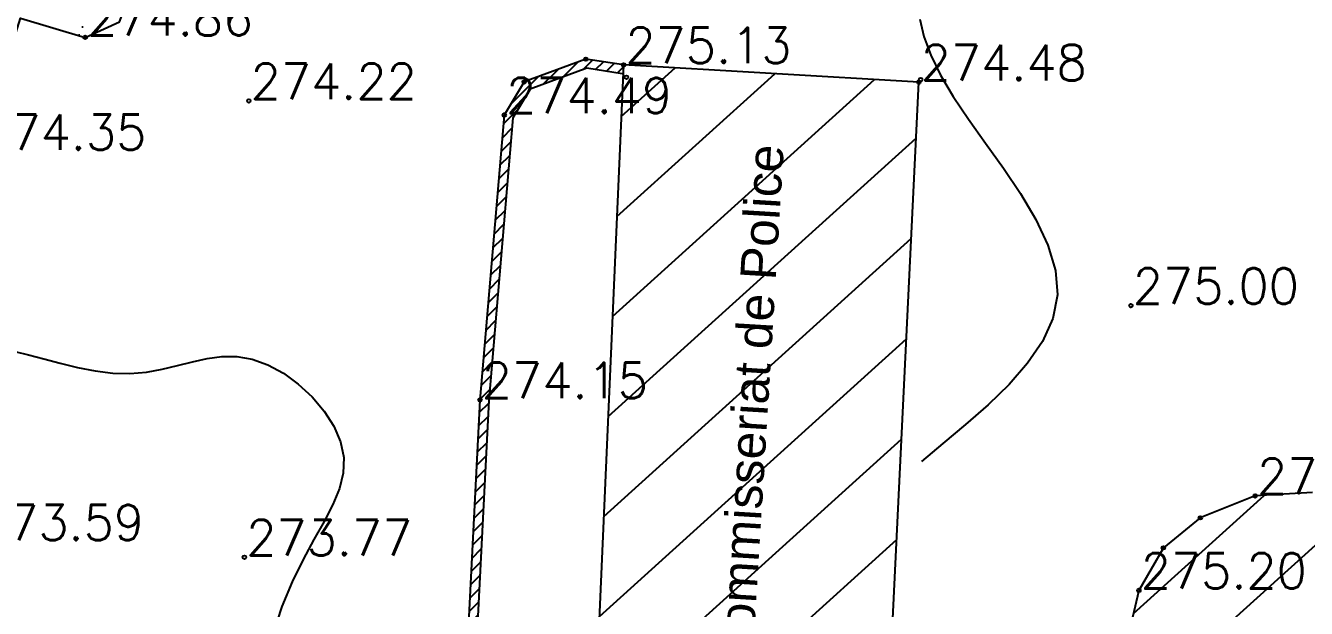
# Model space of a CAD drawing. Extents: x 524954 to 526204, y 9523489 to 9524010.
# Drawn here: x 525428.31 to 525464.29, y 9523619.31 to 9523635.68 of the extents above; entities that cross this region are included whole.
import ezdxf

# ---------------------------------------------------------------- set-up
doc = ezdxf.new("R2010")
doc.units = 0
doc.header["$PDMODE"] = 33
doc.header["$PDSIZE"] = 0.1
doc.linetypes.add('CACHE2', pattern=[4.7625, 3.175, -1.5875])
for name, color, linetype in [('Bati', 6, 'Continuous'), ('Bati_H', 1, 'Continuous'), ('Bord_Route_Existante', 6, 'Continuous'), ('Cloture', 7, 'Continuous'), ('CN_02_00', 4, 'Continuous'), ('CN_05_00', 6, 'Continuous'), ('Murs', 1, 'Continuous'), ('TopoAlt', 3, 'Continuous'), ('TOPOJIS', 7, 'Continuous'), ('Toponomie', 7, 'CACHE2')]:
    doc.layers.add(name, color=color, linetype=linetype)
doc.styles.add('Simplex 1.0', font='Simplex.shx', dxfattribs={"width": 0.99, "height": 1})
doc.styles.get("Standard").update_dxf_attribs({"font": 'arial.ttf'})

# ---------------------------------------------------------------- blocks, each defined once
blk = doc.blocks.new('TCPOINT M')
at = {"color": 0}
blk.add_point((0, 0), dxfattribs=at)
at = {"layer": 'TopoAlt', "style": 'Simplex 1.0', "width": 0.99}
blk.add_attdef('ALT', (0.15, 0.15), '', height=1, dxfattribs=at)

msp = doc.modelspace()

# ---------------------------------------------------------------- hatches: boundary and pattern name
at = {"layer": 'Bati_H'}
h = msp.add_hatch(dxfattribs=at)
h.set_pattern_fill('_U', color=256, scale=2, angle=222.0999, style=0, pattern_type=0)
h.set_pattern_definition([(222.09989299, (0, 0), (1.3408504664, -1.4839541862), [])])
h.paths.add_polyline_path([(525468.523, 9523600.62), (525468.496, 9523607.652), (525473.283, 9523607.546), (525472.811, 9523597.929), (525483.353, 9523597.395), (525483.341, 9523597.395), (525485.526, 9523640.514), (525477.327, 9523640.929), (525476.088, 9523616.723), (525469.369, 9523617.103), (525469.292, 9523618.486), (525469.191, 9523619.302), (525468.865, 9523620.379), (525468.289, 9523621.142), (525467.455, 9523621.804), (525466.294, 9523622.243), (525464.462, 9523622.564), (525462.852, 9523622.467), (525461.309, 9523621.851), (525460.274, 9523621.007), (525459.585, 9523619.812), (525458.908, 9523616.933), (525452.581, 9523617.089), (525453.404, 9523634.085), (525445.11, 9523634.572), (525444.21, 9523614.079), (525443.42, 9523601.948)])
at = {"layer": 'Bord_Route_Existante'}
h = msp.add_hatch(dxfattribs=at)
h.set_pattern_fill('ALEA', color=256, scale=0.25, style=0)
h.set_pattern_definition([(312, (0.25, 0), (2.9344428012, 0.62373507155), [0, -1.875]), (67, (-0.125, 0.2165), (-2.9776384537, -0.36560803074), [0, -3.125]), (153, (-0.125, 0.2165), (0.15700786934, -2.99588860306), [0, -2.5]), (180, (-0.125, -0.2165), (1.5, -2.59807621), [0, -2.5]), (74, (-1, 0), (-2.9108871775, -0.7257656872), [0, -2.5]), (286, (-1, 0), (2.9108871775, -0.7257656872), [0, -2.5]), (52, (0.5, -0.866), (-2.97080420516, 0.41751930205), [0, -3.125]), (300, (0.5, 0.866), (2.9999999988, -7e-10), [0, -2.5]), (175, (0.5, 0.866), (1.26785478534, -2.71892335976), [0, -2.5]), (114, (0.125, 0.6495), (-2.9835656849, 0.31358539035), [0, -1.25]), (248, (0.125, -0.6495), (1.8469844247, -2.3640322603), [0, -1.55])])
h.paths.add_polyline_path([(525408.362, 9523638.868), (525426.987, 9523632.133), (525428.169, 9523635.881), (525429.987, 9523635.346), (525430.95, 9523635.779), (525431.315, 9523636.737), (525430.738, 9523637.698), (525428.92, 9523638.235), (525429.516, 9523640.154), (525423.094, 9523641.627), (525414.822, 9523643.325), (525414.269, 9523641.437), (525412.056, 9523641.726), (525409.596, 9523639.984)])
at = {"layer": 'Murs'}
h = msp.add_hatch(dxfattribs=at)
h.set_pattern_fill('_U', color=256, scale=0.25, angle=45, style=0, pattern_type=0)
h.set_pattern_definition([(45, (0, 0), (-0.1767766952966, 0.1767766952966), [])])
h.paths.add_polyline_path([(525445.11, 9523634.572), (525444.048, 9523634.733), (525442.317, 9523634.093), (525441.758, 9523633.162), (525441.075, 9523625.16), (525439.915, 9523602.326), (525443.42, 9523601.948), (525443.447, 9523602.197), (525440.176, 9523602.549), (525441.324, 9523625.143), (525442.002, 9523633.083), (525442.486, 9523633.889), (525444.074, 9523634.476), (525445.073, 9523634.325)])

# ---------------------------------------------------------------- linework, layer by layer
at = {"layer": 'Bati', "flags": 128}
msp.add_lwpolyline([(525408.362, 9523638.868), (525426.987, 9523632.133), (525428.169, 9523635.881), (525429.987, 9523635.346), (525430.95, 9523635.779), (525431.315, 9523636.737), (525430.738, 9523637.698), (525428.92, 9523638.235), (525429.516, 9523640.154), (525423.094, 9523641.627), (525414.822, 9523643.325), (525414.269, 9523641.437), (525412.056, 9523641.726), (525409.596, 9523639.984)], close=True, dxfattribs=at)
msp.add_lwpolyline([(525464.462, 9523622.564), (525462.852, 9523622.467), (525461.309, 9523621.851), (525460.274, 9523621.007), (525459.585, 9523619.812), (525458.908, 9523616.933), (525452.581, 9523617.089), (525453.404, 9523634.085), (525445.11, 9523634.572), (525444.21, 9523614.079), (525443.42, 9523601.948), (525468.523, 9523600.62)], dxfattribs=at)
at = {"layer": 'Cloture', "flags": 128}
for points in [[(525445.11, 9523634.572), (525444.048, 9523634.733), (525442.317, 9523634.093), (525441.758, 9523633.162), (525441.075, 9523625.16), (525439.915, 9523602.326), (525443.42, 9523601.948)], [(525445.073, 9523634.325), (525444.074, 9523634.476), (525442.486, 9523633.889), (525442.002, 9523633.083), (525441.324, 9523625.143), (525440.176, 9523602.549), (525443.447, 9523602.197)]]:
    msp.add_lwpolyline(points, dxfattribs=at)
at = {"layer": 'CN_02_00', "elevation": 274, "flags": 128}
msp.add_lwpolyline([(525428.012, 9523626.527), (525428.396, 9523626.43), (525428.824, 9523626.314), (525429.286, 9523626.191), (525429.771, 9523626.075), (525430.267, 9523625.98), (525430.761, 9523625.918), (525431.244, 9523625.904), (525431.706, 9523625.944), (525432.149, 9523626.025), (525432.577, 9523626.129), (525432.997, 9523626.235), (525433.411, 9523626.326), (525433.826, 9523626.381), (525434.246, 9523626.382), (525434.675, 9523626.31), (525435.115, 9523626.151), (525435.553, 9523625.912), (525435.973, 9523625.607), (525436.36, 9523625.248), (525436.698, 9523624.85), (525436.969, 9523624.424), (525437.159, 9523623.983), (525437.252, 9523623.541), (525437.236, 9523623.107), (525437.126, 9523622.671), (525436.939, 9523622.223), (525436.695, 9523621.75), (525436.411, 9523621.24), (525436.107, 9523620.68), (525435.801, 9523620.058), (525435.512, 9523619.363), (525435.257, 9523618.586)], dxfattribs=at)
at = {"layer": 'CN_05_00', "elevation": 275, "flags": 128}
msp.add_lwpolyline([(525453.427, 9523635.855), (525453.547, 9523635.366), (525453.739, 9523634.843), (525454.01, 9523634.284), (525454.363, 9523633.684), (525454.795, 9523633.044), (525455.279, 9523632.37), (525455.778, 9523631.671), (525456.259, 9523630.956), (525456.686, 9523630.233), (525457.025, 9523629.512), (525457.24, 9523628.801), (525457.296, 9523628.11), (525457.169, 9523627.445), (525456.88, 9523626.806), (525456.459, 9523626.192), (525455.937, 9523625.6), (525455.347, 9523625.029), (525454.718, 9523624.476), (525454.081, 9523623.941), (525453.482, 9523623.431)], dxfattribs=at)

# ---------------------------------------------------------------- block references
at = {"layer": 'TOPOJIS'}
ref = msp.add_blockref('TCPOINT M', (525429.987, 9523635.346, 274.86), dxfattribs=at)
ref.add_attrib('ALT', '274.86', (525430.037, 9523635.396, 274.86), dxfattribs={"layer": 'TopoAlt', "height": 1, "style": 'Simplex 1.0', "width": 0.99})
ref = msp.add_blockref('TCPOINT M', (525445.11, 9523634.572, 275.13), dxfattribs=at)
ref.add_attrib('ALT', '275.13', (525445.16, 9523634.622, 275.13), dxfattribs={"layer": 'TopoAlt', "height": 1, "style": 'Simplex 1.0', "width": 0.99})
ref = msp.add_blockref('TCPOINT M', (525453.404, 9523634.085, 274.48), dxfattribs=at)
ref.add_attrib('ALT', '274.48', (525453.454, 9523634.135, 274.48), dxfattribs={"layer": 'TopoAlt', "height": 1, "style": 'Simplex 1.0', "width": 0.99})
ref = msp.add_blockref('TCPOINT M', (525434.583, 9523633.561, 274.22), dxfattribs=at)
ref.add_attrib('ALT', '274.22', (525434.633, 9523633.611, 274.22), dxfattribs={"layer": 'TopoAlt', "height": 1, "style": 'Simplex 1.0', "width": 0.99})
for p in [(525444.048, 9523634.733, 274.96), (525442.317, 9523634.093, 274.48), (525445.189, 9523634.225, 275.13), (525453.456, 9523634.16, 275.17), (525461.309, 9523621.851, 275.19), (525460.274, 9523621.007, 275.19)]:
    msp.add_blockref('TCPOINT M', p, dxfattribs=at)
ref = msp.add_blockref('TCPOINT M', (525441.758, 9523633.162, 274.49), dxfattribs=at)
ref.add_attrib('ALT', '274.49', (525441.808, 9523633.212, 274.49), dxfattribs={"layer": 'TopoAlt', "height": 1, "style": 'Simplex 1.0', "width": 0.99})
ref = msp.add_blockref('TCPOINT M', (525426.987, 9523632.133, 274.35), dxfattribs=at)
ref.add_attrib('ALT', '274.35', (525427.037, 9523632.183, 274.35), dxfattribs={"layer": 'TopoAlt', "height": 1, "style": 'Simplex 1.0', "width": 0.99})
ref = msp.add_blockref('TCPOINT M', (525459.362, 9523627.809, 275), dxfattribs=at)
ref.add_attrib('ALT', '275.00', (525459.412, 9523627.859, 275), dxfattribs={"layer": 'TopoAlt', "height": 1, "style": 'Simplex 1.0', "width": 0.99})
ref = msp.add_blockref('TCPOINT M', (525441.075, 9523625.16, 274.15), dxfattribs=at)
ref.add_attrib('ALT', '274.15', (525441.125, 9523625.21, 274.15), dxfattribs={"layer": 'TopoAlt', "height": 1, "style": 'Simplex 1.0', "width": 0.99})
ref = msp.add_blockref('TCPOINT M', (525462.852, 9523622.467, 275.21), dxfattribs=at)
ref.add_attrib('ALT', '275.21', (525462.902, 9523622.517, 275.21), dxfattribs={"layer": 'TopoAlt', "height": 1, "style": 'Simplex 1.0', "width": 0.99})
ref = msp.add_blockref('TCPOINT M', (525426.923, 9523621.169, 273.59), dxfattribs=at)
ref.add_attrib('ALT', '273.59', (525426.973, 9523621.219, 273.59), dxfattribs={"layer": 'TopoAlt', "height": 1, "style": 'Simplex 1.0', "width": 0.99})
ref = msp.add_blockref('TCPOINT M', (525434.459, 9523620.744, 273.77), dxfattribs=at)
ref.add_attrib('ALT', '273.77', (525434.509, 9523620.794, 273.77), dxfattribs={"layer": 'TopoAlt', "height": 1, "style": 'Simplex 1.0', "width": 0.99})
ref = msp.add_blockref('TCPOINT M', (525459.585, 9523619.812, 275.2), dxfattribs=at)
ref.add_attrib('ALT', '275.20', (525459.635, 9523619.862, 275.2), dxfattribs={"layer": 'TopoAlt', "height": 1, "style": 'Simplex 1.0', "width": 0.99})

# ---------------------------------------------------------------- texts
at = {"layer": 'Toponomie', "insert": (525446.595, 9523599.167), "char_height": 1, "width": 42.68298, "attachment_point": 1, "rotation": 86.5199}
msp.add_mtext('\\pi9.5806;Bureaux de la Commisseriat de Police', dxfattribs=at)

doc.saveas('drawing.dxf')
